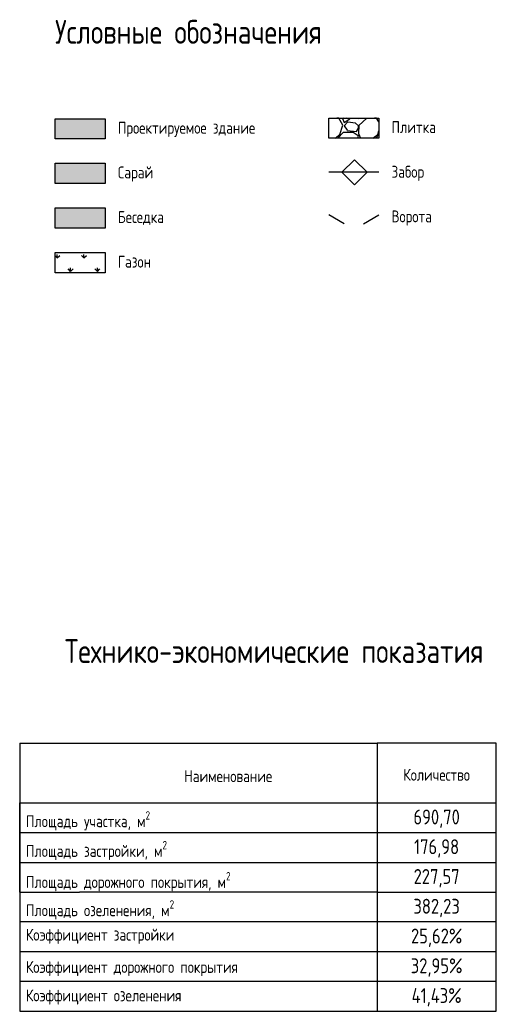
# Model space of a CAD drawing. Header units: millimetres. Extents: x 7056 to 48979, y 13026 to 47542.
# Drawn here: x 32979 to 48979, y 13907 to 47215 of the extents above; entities that cross this region are included whole.
import ezdxf

# ---------------------------------------------------------------- set-up
doc = ezdxf.new("R2010")
doc.units = ezdxf.units.MM
doc.layers.add('СПОЗУ', color=7, linetype='Continuous')
doc.styles.add('ГОСТ 2.304', font='CS_Gost2304.shx')

msp = doc.modelspace()

# ---------------------------------------------------------------- hatches: boundary and pattern name
at = {"ltscale": 200}
h = msp.add_hatch(color=4, dxfattribs=at)
h.dxf.hatch_style = 1
h.paths.add_polyline_path([(35849.8, 41714.3), (34161.7, 41714.3), (34161.7, 42393.9), (35849.8, 42393.9)])
h = msp.add_hatch(color=36, dxfattribs=at)
h.dxf.hatch_style = 1
h.paths.add_polyline_path([(35849.8, 40893.9), (35849.8, 40214.3), (34161.7, 40214.3), (34161.7, 40893.9)])
at = {"layer": 'СПОЗУ', "ltscale": 100}
h = msp.add_hatch(color=1, dxfattribs=at)
h.dxf.hatch_style = 1
h.paths.add_polyline_path([(35849.8, 43893.9), (35849.8, 43214.3), (34161.7, 43214.3), (34161.7, 43893.9)])
h = msp.add_hatch(dxfattribs=at)
h.set_pattern_fill('GRAVEL', scale=50)
h.set_pattern_definition([(228.01279, (-28399.985, 12379.95), (-10160, -11430), [170.86, -16915.242]), (184.96974, (-28514.285, 12252.946), (15239.999994, 1270.000072), [293.202, -29027.024]), (132.51045, (-28806.385, 12227.55), (12700.000005, -13969.999995), [206.74, -20467.361]), (267.27369, (-29301.685, 11910.046), (1270.000003, 25400), [267.002, -26433.219]), (292.83365, (-29314.385, 11643.346), (-6350, 15240), [261.817, -25919.904]), (357.27369, (-29212.785, 11402.046), (-25400, 1270.000003), [267.002, -26433.219]), (37.69424, (-28946.085, 11389.346), (-16510, -12700), [353.097, -34956.558]), (72.25533, (-28666.685, 11605.246), (8890.000002, 27940), [333.36, -33002.628]), (121.429566, (-28565.085, 11922.746), (-10160, 16510), [267.906, -26522.773]), (175.23636, (-28704.79, 12151.35), (13970, -1270), [305.857, -14986.968]), (222.39744, (-29009.585, 12176.746), (-15240, -13970), [395.539, -39158.386]), (138.81407, (-28044.39, 11897.35), (-8890, 7620), [135.002, -13365.283]), (171.46923, (-28145.985, 11986.246), (16510, -2539.999997), [256.841, -25427.32]), (225, (-28400, 12024.35), (-2e-13, -1270), [179.605, -1616.447]), (203.1986, (-28488.89, 12176.75), (6350, 2540), [96.72, -9575.311]), (291.8014, (-28577.79, 12138.65), (-1270, 3810), [136.783, -6702.376]), (30.96376, (-28526.99, 12011.65), (3810, 2540), [222.16, -7183.149]), (161.56505, (-28336.5, 12125.95), (2540, -1270), [160.644, -3855.45]), (16.38954, (-29314.385, 12138.646), (12700, 3810), [225.044, -22279.413]), (70.34618, (-29098.485, 12202.15), (-5080, -13970), [188.8, -18691.108]), (293.1986, (-28336.49, 12379.95), (-2540, 6350), [193.44, -9478.592]), (343.61046, (-28260.285, 12202.146), (-12700, 3810), [225.044, -22279.413]), (339.44395, (-29314.39, 11351.25), (-6350, 2540), [217.018, -10633.867]), (294.77514, (-29111.185, 11275.05), (-6350.00001, 13970), [181.836, -18001.797]), (66.8014, (-28323.79, 11109.95), (2540, 6350), [193.44, -9478.592]), (17.35402, (-28247.585, 11287.75), (-16510, -5080), [212.891, -21076.188]), (69.44395, (-28946.09, 11109.95), (-2540, -6350), [108.509, -10742.376]), (101.30993, (-28399.99, 11109.95), (-1270, 5080), [64.757, -6410.997]), (165.96376, (-28412.7, 11173.45), (3810, -1270), [261.817, -4974.527]), (186.00901, (-28666.685, 11236.946), (12700, 1270), [242.633, -24020.682]), (303.69007, (-28527, 11897.35), (-1270, 2540), [183.162, -4395.888]), (353.15723, (-28425.385, 11744.946), (21590, -2540), [319.778, -31658.005]), (60.9454, (-28107.89, 11706.85), (-5080, -8890), [130.754, -12944.696]), (90, (-28044.4, 11821.1), (-1270, 1270), [76.2, -1193.8]), (120.25644, (-28692.085, 11275.05), (5080, -8890), [176.433, -17466.97]), (48.01279, (-28780.985, 11427.45), (10160, 11430), [341.721, -16744.381]), (0, (-28552.4, 11681.4), (1270, 1270), [330.2, -939.8]), (325.30485, (-28222.185, 11681.45), (12700.000005, -8889.99999), [200.805, -19879.658]), (254.0546, (-28057.09, 11567.15), (-1270, -5080), [184.915, -9060.825]), (207.645975, (-28107.885, 11389.346), (-24130, -12700), [301.073, -29806.232]), (175.42608, (-28374.585, 11249.646), (-16510, 1270), [318.515, -31532.923])])
h.paths.add_polyline_path([(43352.6, 43915.5), (45040.8, 43915.5), (45040.8, 43235.9), (43352.6, 43235.9)])
h = msp.add_hatch(dxfattribs=at)
h.set_pattern_fill('GRASS', color=3, scale=25)
h.set_pattern_definition([(90, (-38505.3, 5088.3), (-449.0128, 449.0128), [119.0625, -778.963]), (45, (-38505.3, 5088.3), (-449.013, 449.013), [119.0625, -515.9375]), (135, (-38505.3, 5088.3), (-449.013, -449.013), [119.0625, -515.9375])])
h.paths.add_polyline_path([(35849.8, 38714.3), (34161.7, 38714.3), (34161.7, 39393.9), (35849.8, 39393.9)])

# ---------------------------------------------------------------- linework, layer by layer
at = {"ltscale": 100}
msp.add_line((45040.8, 42095), (43352.6, 42095), dxfattribs=at)
at = {"ltscale": 200}
msp.add_lwpolyline([(44217.9, 41667.7), (44642.2, 42092), (44217.9, 42516.2), (43793.7, 42092)], close=True, dxfattribs=at)
at = {"layer": 'СПОЗУ', "ltscale": 100}
for p, q in [((43872.3, 40359.9), (43352.6, 40659.9)), ((44521.1, 40359.9), (45040.8, 40659.9)), ((32978.7, 22906.5), (32978.7, 17906.5)), ((32978.7, 22906.5), (34978.7, 22906.5)), ((34978.7, 22906.5), (44978.7, 22906.5)), ((44978.7, 22906.5), (44978.7, 17906.5)), ((48978.7, 22906.5), (44978.7, 22906.5)), ((48978.7, 17906.5), (48978.7, 22906.5)), ((32978.7, 19906.5), (32978.7, 20906.5)), ((32978.7, 20906.5), (48978.7, 20906.5)), ((32978.7, 18906.5), (32978.7, 19906.5)), ((32978.7, 19906.5), (48978.7, 19906.5)), ((32978.7, 17906.5), (32978.7, 18906.5)), ((32978.7, 18906.5), (48978.7, 18906.5)), ((32978.7, 17906.5), (34978.7, 17906.5)), ((32978.7, 17906.5), (32978.7, 13906.5)), ((44978.7, 17906.5), (34978.7, 17906.5)), ((44978.7, 17906.5), (48978.7, 17906.5)), ((44978.7, 17906.5), (44978.7, 16906.5)), ((48978.7, 13906.5), (48978.7, 17906.5)), ((48978.7, 16906.5), (32978.7, 16906.5)), ((44978.7, 16906.5), (44978.7, 15906.5)), ((32978.7, 15906.5), (48978.7, 15906.5)), ((44978.7, 15906.5), (44978.7, 14906.5)), ((48978.7, 14906.5), (32978.7, 14906.5)), ((44978.7, 14906.5), (44978.7, 13906.5)), ((32978.7, 13906.5), (48978.7, 13906.5))]:
    msp.add_line(p, q, dxfattribs=at)
for points in [[(34161.7, 43893.9), (35849.8, 43893.9), (35849.8, 43214.3), (34161.7, 43214.3)], [(43352.6, 43915.5), (45040.8, 43915.5), (45040.8, 43235.9), (43352.6, 43235.9)], [(34161.7, 42393.9), (35849.8, 42393.9), (35849.8, 41714.3), (34161.7, 41714.3)], [(34161.7, 40893.9), (35849.8, 40893.9), (35849.8, 40214.3), (34161.7, 40214.3)], [(34161.7, 39393.9), (35849.8, 39393.9), (35849.8, 38714.3), (34161.7, 38714.3)]]:
    msp.add_lwpolyline(points, close=True, dxfattribs=at)

# ---------------------------------------------------------------- texts
at = {"layer": 'СПОЗУ', "ltscale": 100, "attachment_point": 1, "style": 'ГОСТ 2.304'}
for s, insert, char_height, width in [('\\pxql;Условные обозначения', (34161.7, 47210.1), 800, 8660.958), ('Проектируемое здание', (36271.4, 43788.7), 400, 6844.286), ('Плитка', (45462.3, 43810.4), 400, 6844.286), ('Забор', (45462.3, 42310.4), 400, 6844.286), ('Сарай', (36271.4, 42288.7), 400, 6844.286), ('Беседка', (36271.4, 40788.7), 400, 6844.286), ('Ворота', (45462.3, 40810.4), 400, 6844.286), ('Газон', (36271.4, 39288.7), 400, 6844.286), ('\\pxqc;Технико-экономические показатия', (32811.5, 26406), 800, 17412.851), ('\\pxqc;Наименование', (34978.7, 22002.4), 400, 10000), ('\\pxqc;Количество', (44978.7, 22049.8), 400, 4000), ('\\pxqc;690,70', (44978.7, 20681.5), 500, 4000), ('\\A1; Площадь участка, м{\\H0.70x;\\S2^ ;}', (32978.7, 20624), 400, 12000), ('\\pxqc;176,98', (44978.7, 19681.5), 500, 4000), ('\\A1;\\pxql; Площадь застройки, м{\\H0.70x;\\S2^ ;}', (32978.7, 19624.9), 400, 12000), ('\\pxqc;227,57', (44978.7, 18681.5), 500, 4000), ('\\A1;\\pxql; Площадь дорожного покрытия, м{\\H0.70x;\\S2^ ;}', (32978.7, 18582.4), 400, 12000), ('\\pxqc;382,23', (44978.7, 17681.5), 500, 4000), ('\\A1; Площадь озеленения, м{\\H0.70x;\\S2^ ;}', (32978.7, 17633.1), 400, 12000), ('\\pxql; Коэффициент застройки', (32978.7, 16675.7), 400, 12000), ('\\pxqc;25,62%', (44978.7, 16681.5), 500, 4000), ('\\pxqc;32,95%', (44978.7, 15681.5), 500, 4000), ('\\pxql; Коэффициент дорожного покрытия', (32978.7, 15591.5), 400, 12000), ('\\pxqc;41,43%', (44978.7, 14681.5), 500, 4000), ('\\pxql; Коэффициент озеленения', (32978.7, 14636.4), 400, 12000)]:
    msp.add_mtext(s, dxfattribs=dict(at, insert=insert, char_height=char_height, width=width))

doc.saveas('drawing.dxf')
